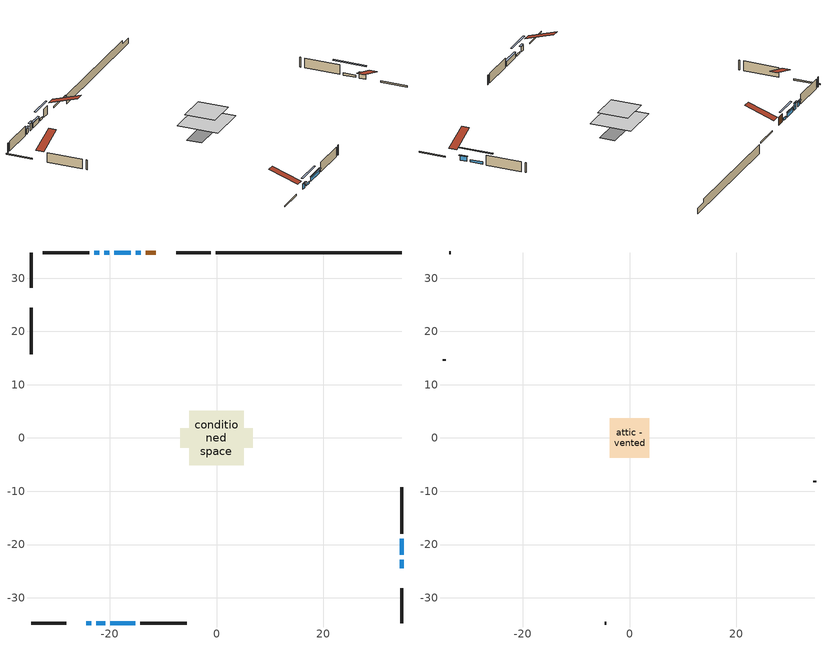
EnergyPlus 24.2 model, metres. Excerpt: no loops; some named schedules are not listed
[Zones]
conditioned space
 floor adiabatic (AdiabaticFloorConstruction): -5.08,-5.08 -5.08,5.08 5.08,5.08 5.08,-5.08 z0.56
 floor foundation (Slab1 construction): -6.85,-1.86 -6.85,1.86 6.85,1.86 6.85,-1.86 z-1.69
 wall outside (RimJoist1 construction): -1.06,34.72 -7.59,34.72 / -34.72,-34.72 -28.19,-34.72 / -34.72,34.72 -34.72,28.19 / 34.72,-34.72 34.72,-28.19 z0.56:0.86
 wall outside (AdiabaticWallConstruction 1): -11.36,34.72 -13.3,34.72 z0.56:2.59
 wall outside (AdiabaticWallConstruction): 34.72,-24.42 34.72,-22.84 / -16.07,34.72 -19.22,34.72 / -19.97,-34.72 -15.24,-34.72 z0.56:1.68; -24.42,-34.72 -23.5,-34.72 / -21.99,34.72 -22.96,34.72 z0.56:1.78; 34.72,-21.91 34.72,-18.86 z0.56:1.15; -14.22,34.72 -15.14,34.72 z0.56:1.17; -22.57,-34.72 -20.89,-34.72 z0.56:1.04; -20.15,34.72 -21.07,34.72 z0.56:2.24
 wall outside (Wall1 construction): -23.89,34.72 -32.59,34.72 / -14.31,-34.72 -5.61,-34.72 / -34.72,24.42 -34.72,15.71 / 34.72,-17.94 34.72,-9.23 z0.56:3
 wall foundation (FoundationWall1 construction): -0.13,34.72,-1.69 -0.13,34.72,0.56 31.24,34.72,0.56 31.24,34.72,-0.34 34.72,34.72,-0.34 34.72,34.72,-1.69
 window (WindowConstruction): 34.72,-24.42 34.72,-22.84 z0.56:1.68
 window (WindowConstruction 5): -24.42,-34.72 -23.5,-34.72 z0.56:1.78
 window (WindowConstruction 6): 34.72,-21.91 34.72,-18.86 z0.56:1.15
 window (WindowConstruction 7): -14.23,34.72 -15.14,34.72 z0.56:1.17
 window (WindowConstruction 8): -22.57,-34.72 -20.9,-34.72 z0.56:1.04
 window (WindowConstruction 1): -16.07,34.72 -19.22,34.72 z0.56:1.68
 window (WindowConstruction 2): -20.15,34.72 -21.06,34.72 z0.56:2.24
 window (WindowConstruction 3): -21.99,34.72 -22.96,34.72 z0.56:1.78
 window (WindowConstruction 4): -19.97,-34.72 -15.24,-34.72 z0.56:1.68
 door (Door): -11.36,34.72 -13.3,34.72 z0.56:2.59
 ceiling adiabatic (AdiabaticFloorConstruction): 5.08,-5.08 5.08,5.08 -5.08,5.08 -5.08,-5.08 z0.56
attic - vented
 floor to conditioned space (Floor1 construction Reversed): -3.73,-3.73 -3.73,3.73 3.73,3.73 3.73,-3.73 z3
 wall outside (Wall2 construction): -33.52,34.72 -33.79,34.72 / -4.68,-34.72 -4.41,-34.72 / -34.72,14.78 -34.72,14.51 / 34.72,-8.3 34.72,-8.03 z0.56:3
 roof outside (Roof1 construction): -10.43,34.72,3 -10.43,27.46,5.42 -8.52,27.46,5.42 -8.52,34.72,3; -25.35,-34.72,3 -25.35,-27.46,5.42 -27.26,-27.46,5.42 -27.26,-34.72,3; -34.72,25.35,3 -27.46,25.35,5.42 -27.46,27.26,5.42 -34.72,27.26,3; 34.72,-25.35,3 27.46,-25.35,5.42 27.46,-27.26,5.42 34.72,-27.26,3
shading: 34.72,-22.64 34.72,-24.62 35.13,-24.62 35.13,-22.64 z1.88; -23.3,-34.72 -24.62,-34.72 -24.62,-35.13 -23.3,-35.13 z1.98; 34.72,-16.2 34.72,-24.57 35.13,-24.57 35.13,-16.2 z3.81; -17.8,34.72 -11.57,34.72 -11.57,35.13 -17.8,35.13 z3.83; -18.23,-34.72 -25.23,-34.72 -25.23,-35.13 -18.23,-35.13 z3.7; -19.42,34.72 -15.87,34.72 -15.87,35.13 -19.42,35.13 z1.88; -21.27,34.72 -19.95,34.72 -19.95,35.13 -21.27,35.13 z2.44; -23.16,34.72 -21.79,34.72 -21.79,35.13 -23.16,35.13 z1.98; -15.04,-34.72 -20.17,-34.72 -20.17,-35.13 -15.04,-35.13 z1.88
[Building]
Building 1: Terrain=Suburbs
[Site:Location]
Toronto Intl AP_ON: Latitude {deg}=43.68; Longitude {deg}=-79.63; Time Zone {hr}=-5; Elevation {m}=173; Keep Site Location Information=Yes
[Site:GroundTemperature:Shallow]
4.59119, 2.66285, 2.50842, 3.42352, 7.09712, 10.7536, 13.9236, 15.9317, 16.1023, 14.4691, 11.3799, 7.83558
[Site:WaterMainsTemperature]
Calculation Method=Schedule; Temperature Schedule=mains temperature schedule
[Material] Roughness=Rough; Thermal Absorptance=0.9
Name | Thickness {m} | Conductivity {W/m-K} | Density {kg/m3} | Specific Heat {J/kg-K} | Solar Absorptance | Visible Absorptance
asphalt or fiberglass shingles | 0.00635 | 0.162714 | 1121.4 | 1465.45 | 0.4 | 0.4
ceiling loosefill ins | 0.0846667 | 0.0480833 | 16.02 | 1046.75 | 0.7 | 0.7
ceiling stud and cavity | 0.1397 | 0.110497 | 65.682 | 1177.47 | 0.7 | 0.7
concrete 4.0 in. | 0.1016 | 1.803125 | 2242.8 | 837.4 | 0.7 | 0.7
concrete 8.0 in. | 0.2032 | 1.803125 | 2242.8 | 837.4 | 0.7 | 0.7
door material | 0.04445 | 0.188738 | 512.64 | 1214.23 | 0.7 | 0.7
exterior vertical ins | 0.0681182 | 0.029427 | 32.04 | 1214.23 | 0.7 | 0.7
floor covering | 0.0127 | 0.0433444 | 54.468 | 1339.84 | 0.6 | 0.6
floor rigid ins; wall rigid ins | 0.512978 | 0.029427 | 32.04 | 1214.23 | 0.7 | 0.7
floor stud and cavity | 0.1397 | 1.75129 | 37.0049 | 1207.88 | 0.7 | 0.7
furniture material conditioned space 1 | 0.1524 | 0.115458 | 640.8 | 1214.23 | 0.6 | 0.6
gypsum board | 0.0127 | 0.160291 | 801 | 837.4 | 0.6 | 0.6
gypsum board 1 | 0.0127 | 0.160291 | 801 | 837.4 | 0.7 | 0.7
osb sheathing 0.5 in. | 0.0127 | 0.115458 | 512.64 | 1214.23 | 0.7 | 0.7
osb sheathing 0.75 in. | 0.01905 | 0.115458 | 512.64 | 1214.23 | 0.7 | 0.7
osb sheathing 2.0 in. | 0.0508 | 0.115458 | 512.64 | 1214.23 | 0.7 | 0.7
rim joist stud and cavity | 0.0508 | 0.0499498 | 125.044 | 1163.47 | 0.6 | 0.6
wall stud and cavity | 0.1397 | 0.110193 | 139.0536 | 1170.24 | 0.7 | 0.7
wall stud and cavity 1 | 0.0889 | 6.9971 | 50.32683 | 1063.81 | 0.6 | 0.6
wall stud and cavity 2 | 0.0889 | 0.380278 | 52.3479 | 1209.89 | 0.7 | 0.7
wall stud and cavity 3 | 0.0889 | 0.391764 | 83.0341 | 1211.67 | 0.7 | 0.7
wood siding | 0.0254 | 0.102417 | 544.68 | 1172.36 | 0.4 | 0.4
wood siding 1 | 0.00254 | 0.102417 | 544.68 | 1172.36 | 0.4 | 0.4
wood siding 2; wood siding 3; wood siding 4 | 0.0254 | 0.102417 | 544.68 | 1172.36 | 0.7 | 0.7
[WindowMaterial:SimpleGlazingSystem]
Name | U-Factor {W/m2-K} | Solar Heat Gain Coefficient
WindowMaterial | 3.30005 | 0.67
WindowMaterial 1 | 3.31425 | 0.6
WindowMaterial 2 | 3.30346 | 0.65
WindowMaterial 3 | 3.30914 | 0.63
WindowMaterial 4 | 5.01992 | 0.62
WindowMaterial 5 | 3.30687 | 0.58
[Construction]
AdiabaticFloorConstruction: floor stud and cavity, floor rigid ins, osb sheathing 0.75 in., floor covering
AdiabaticWallConstruction: wood siding 3, wall rigid ins, wall stud and cavity 2, gypsum board
AdiabaticWallConstruction 1: wood siding 4, wall rigid ins, wall stud and cavity 2, gypsum board
Door: door material
Floor1 construction Reversed: gypsum board, ceiling stud and cavity, ceiling loosefill ins
FoundationWall1 construction: concrete 8.0 in., gypsum board 1
furniture construction conditioned space 1: furniture material conditioned space 1
PartitionWallConstruction: gypsum board, wall stud and cavity 3, gypsum board
RimJoist1 construction: wood siding 2, osb sheathing 2.0 in., rim joist stud and cavity
Roof1 construction: asphalt or fiberglass shingles
Slab1 construction: concrete 4.0 in.
Wall1 construction: wood siding, osb sheathing 0.5 in., wall stud and cavity, gypsum board
Wall2 construction: wood siding 1, wall stud and cavity 1
WindowConstruction; WindowConstruction 1; WindowConstruction 4: WindowMaterial
WindowConstruction 2: WindowMaterial 1
WindowConstruction 3; WindowConstruction 5: WindowMaterial 2
WindowConstruction 6: WindowMaterial 3
WindowConstruction 7: WindowMaterial 4
WindowConstruction 8: WindowMaterial 5
[Zone] Multiplier=1; Part of Total Floor Area=Yes
Name | Volume {m3}
attic - vented | 21.8269
conditioned space | 357.2
[Space]
Name | Zone | Volume {m3}
attic - vented 1 | attic - vented | 21.8269
conditioned space 1 | conditioned space | 357.2
[ZoneInfiltration:EffectiveLeakageArea]
infil attic - vented 1: Zone or Space=attic - vented 1; Schedule=Always On Discrete; Effective Air Leakage Area {cm2}=2299.03; Stack Coefficient=0.000337847; Wind Coefficient=1.24188e-05
[ZoneMixing]
whole house fan mix: Zone or Space=attic - vented; Schedule=Always On Continuous; Design Flow Rate Calculation Method=Flow/Zone; Design Flow Rate {m3/s}=0; Source Zone or Space=conditioned space
[SurfaceProperty:ExposedFoundationPerimeter]
Slab1: Exposed Perimeter Calculation Method=TotalExposedPerimeter; Total Exposed Perimeter {m}=34.85
[InternalMass] Zone or ZoneList=conditioned space; Space or SpaceList=conditioned space 1
Name | Construction | Surface Area {m2}
furniture mass conditioned space 1 | furniture construction conditioned space 1 | 61.7203
partition wall mass | PartitionWallConstruction | 154.301
[Lights]
interior lighting: Zone or ZoneList or Space or SpaceList=conditioned space 1; Schedule=interior lighting schedule; Design Level Calculation Method=LightingLevel; Lighting Level {W}=343.2; Return Air Fraction=0; Fraction Radiant=0.6; Fraction Visible=0.2; Fraction Replaceable=1
[People]
occupants: Zone or ZoneList or Space or SpaceList=conditioned space 1; Number of People Schedule=occupants schedule; Number of People Calculation Method=People; Number of People=3; Fraction Radiant=0.314171; Sensible Heat Fraction=0.56303; Activity Level Schedule=occupants activity schedule; Carbon Dioxide Generation Rate {m3/s-W}=0; Enable ASHRAE 55 Comfort Warnings=No; Mean Radiant Temperature Calculation Type=EnclosureAveraged
[ElectricEquipment] Zone or ZoneList or Space or SpaceList=conditioned space 1; Design Level Calculation Method=EquipmentLevel
Name | Schedule | Design Level {W} | Fraction Latent | Fraction Radiant | Fraction Lost
clothes dryer | clothes dryer schedule | 140.772 | 0.015 | 0.081 | 0.85
clothes washer | clothes washer schedule | 32.1985 | 0.03 | 0.162 | 0.7
cooking range | cooking range schedule | 215.147 | 0.08 | 0.432 | 0.2
dishwasher | dishwasher schedule | 66.8632 | 0.3 | 0.18 | 0.4
fridge | fridge schedule | 72.9452 | 0 | 0.6 | 0
mech vent house fan | mech vent house fan schedule | 0 | 0 | 0 | 1
mech vent house fan cfis | mech vent house fan cfis schedule | 0 | 0 | 0 | 0
misc plug loads | misc plug loads schedule | 494.7 | 0.045 | 0.513 | 0.1
whole house fan | Always On Discrete | 0 | 0 | 0 | 1
[OtherEquipment] Zone or ZoneList or Space or SpaceList=conditioned space 1; Design Level Calculation Method=EquipmentLevel
Name | Fuel Type | Schedule | Design Level {W} | Fraction Latent | Fraction Radiant | Fraction Lost
clothes dryer 1 | Electricity | clothes dryer schedule | 0 | 0.015 | 0.081 | 0.85
cooking range 1 | Electricity | cooking range schedule | 0 | 0.08 | 0.432 | 0.2
general water use latent | None | general water use schedule | 62.594 | 1 | 0 | 0
general water use sensible | None | general water use schedule | -61.6891 | 0 | 0.6 | 0
mech vent house fan latent load | None | Always On Discrete | 0 | 1 | 0 | 0
mech vent house fan sensible load | None | Always On Discrete | 0 | 0 | 0 | 0
water heater energy adjustment1 | NaturalGas | Always On Discrete | 0.01 | 0 | 0 | 1
[ZoneInfiltration:DesignFlowRate] Zone or ZoneList or Space or SpaceList=conditioned space 1; Schedule=Always On Discrete; Design Flow Rate Calculation Method=Flow/Zone; Design Flow Rate {m3/s}=0
infil flow; natural vent flow; whole house fan flow
[AvailabilityManager:Scheduled]
central ac and furnace airloop Availability Manager: Schedule=Always On Discrete
[Foundation:Kiva]
Foundation Kiva 1: Initial Indoor Air Temperature {C}=18; Wall Height Above Grade {m}=0.560009; Wall Depth Below Slab {m}=0.2032; Custom Block Material Name 1=exterior vertical ins; Custom Block Depth 1 {m}=2.25; Custom Block X Position 1 {m}=0.2159; Custom Block Z Position 1 {m}=0
[Foundation:Kiva:Settings]
Soil Conductivity {W/m-K}=0.849921; Soil Density {kg/m3}=1842.3; Soil Specific Heat {J/kg-K}=418.7; Ground Solar Absorptivity=0.9; Ground Thermal Absorptivity=0.9; Ground Surface Roughness {m}=0.03; Far-Field Width {m}=40; Deep-Ground Boundary Condition=ZeroFlux; Deep-Ground Depth {m}=40; Minimum Cell Dimension {m}=0.2; Maximum Cell Growth Coefficient=3; Simulation Timestep=Timestep
[Exterior:Lights]
exterior lighting: Schedule=exterior lighting schedule; Design Level {W}=75.6
[EnergyManagementSystem:GlobalVariable]
central_ac_and_furnace_airloop_Fan_RTF
infil_program_Qfan
infil_program_Qinf
natural_vent_program_Qnv
natural_vent_program_Qwhf
[EnergyManagementSystem:Sensor]
Name | Output:Variable or Output:Meter Index Key | Output:Variable or Output:Meter
airflow_gain | infil flow | Infiltration Sensible Heat Gain Energy
airflow_gain_1 | natural vent flow | Infiltration Sensible Heat Gain Energy
airflow_gain_2 | whole house fan flow | Infiltration Sensible Heat Gain Energy
airflow_loss | infil flow | Infiltration Sensible Heat Loss Energy
airflow_loss_1 | natural vent flow | Infiltration Sensible Heat Loss Energy
airflow_loss_2 | whole house fan flow | Infiltration Sensible Heat Loss Energy
clg_load_cond |  | Cooling:EnergyTransfer:Zone:CONDITIONED SPACE
clg_sp_s; clg_sp_s_1 | cooling setpoint | Schedule Value
clothes_dryer_exhaust_0_sch_s | clothes dryer exhaust 0 schedule | Schedule Value
cool_season | cooling season schedule | Schedule Value
htg_load_cond |  | Heating:EnergyTransfer:Zone:CONDITIONED SPACE
htg_sp_s; htg_sp_s_1 | heating setpoint | Schedule Value
ig_ee_conv | clothes dryer | Electric Equipment Convective Heating Energy
ig_ee_conv_2 | cooking range | Electric Equipment Convective Heating Energy
ig_ee_conv_4 | fridge | Electric Equipment Convective Heating Energy
ig_ee_conv_5 | misc plug loads | Electric Equipment Convective Heating Energy
ig_ee_conv_6 | whole house fan | Electric Equipment Convective Heating Energy
ig_ee_rad | clothes dryer | Electric Equipment Radiant Heating Energy
ig_ee_rad_2 | cooking range | Electric Equipment Radiant Heating Energy
ig_ee_rad_4 | fridge | Electric Equipment Radiant Heating Energy
ig_ee_rad_5 | misc plug loads | Electric Equipment Radiant Heating Energy
ig_ee_rad_6 | whole house fan | Electric Equipment Radiant Heating Energy
ig_lgt_conv | interior lighting | Lights Convective Heating Energy
ig_lgt_rad | interior lighting | Lights Radiant Heating Energy
ig_lgt_vis | interior lighting | Lights Visible Radiation Heating Energy
ig_oe_conv | clothes dryer 1 | Other Equipment Convective Heating Energy
ig_oe_conv_1 | cooking range 1 | Other Equipment Convective Heating Energy
ig_oe_conv_2 | general water use latent | Other Equipment Convective Heating Energy
ig_oe_conv_3 | general water use sensible | Other Equipment Convective Heating Energy
ig_oe_conv_4 | water heater energy adjustment1 | Other Equipment Convective Heating Energy
ig_oe_rad | clothes dryer 1 | Other Equipment Radiant Heating Energy
ig_oe_rad_1 | cooking range 1 | Other Equipment Radiant Heating Energy
ig_oe_rad_2 | general water use latent | Other Equipment Radiant Heating Energy
ig_oe_rad_3 | general water use sensible | Other Equipment Radiant Heating Energy
ig_oe_rad_4 | water heater energy adjustment1 | Other Equipment Radiant Heating Energy
ig_ppl_conv | occupants | People Convective Heating Energy
ig_ppl_rad | occupants | People Radiant Heating Energy
im_conv | furniture mass conditioned space 1 | Surface Inside Face Convection Heat Gain Energy
im_conv_1 | partition wall mass | Surface Inside Face Convection Heat Gain Energy
im_ig | furniture mass conditioned space 1 | Surface Inside Face Internal Gains Radiation Heat Gain Energy
im_ig_1 | partition wall mass | Surface Inside Face Internal Gains Radiation Heat Gain Energy
im_lgt | furniture mass conditioned space 1 | Surface Inside Face Lights Radiation Heat Gain Energy
im_lgt_1 | partition wall mass | Surface Inside Face Lights Radiation Heat Gain Energy
im_sol | furniture mass conditioned space 1 | Surface Inside Face Solar Radiation Heat Gain Energy
im_sol_1 | partition wall mass | Surface Inside Face Solar Radiation Heat Gain Energy
im_surf | furniture mass conditioned space 1 | Surface Inside Face Net Surface Thermal Radiation Heat Gain Energy
im_surf_1 | partition wall mass | Surface Inside Face Net Surface Thermal Radiation Heat Gain Energy
mv_conv | mech vent house fan | Electric Equipment Convective Heating Energy
mv_conv_1 | mech vent house fan cfis | Electric Equipment Convective Heating Energy
mv_conv_2 | mech vent house fan latent load | Other Equipment Convective Heating Energy
mv_conv_3 | mech vent house fan sensible load | Other Equipment Convective Heating Energy
mv_rad | mech vent house fan | Electric Equipment Radiant Heating Energy
mv_rad_1 | mech vent house fan cfis | Electric Equipment Radiant Heating Energy
mv_rad_2 | mech vent house fan latent load | Other Equipment Radiant Heating Energy
mv_rad_3 | mech vent house fan sensible load | Other Equipment Radiant Heating Energy
natural_vent_s | natural vent schedule | Schedule Value
out_pb_s |  | Site Outdoor Air Barometric Pressure
out_wt_s |  | Site Outdoor Air Humidity Ratio
site_vw_s |  | Site Wind Speed
ss_back_out | Window1 | Surface Window Shortwave from Zone Back Out Window Heat Transfer Rate
ss_back_out_1 | Window10 | Surface Window Shortwave from Zone Back Out Window Heat Transfer Rate
ss_back_out_2 | Window11 | Surface Window Shortwave from Zone Back Out Window Heat Transfer Rate
ss_back_out_3 | Window13 | Surface Window Shortwave from Zone Back Out Window Heat Transfer Rate
ss_back_out_4 | Window15 | Surface Window Shortwave from Zone Back Out Window Heat Transfer Rate
ss_back_out_5 | Window2 | Surface Window Shortwave from Zone Back Out Window Heat Transfer Rate
ss_back_out_6 | Window4 | Surface Window Shortwave from Zone Back Out Window Heat Transfer Rate
ss_back_out_7 | Window6 | Surface Window Shortwave from Zone Back Out Window Heat Transfer Rate
ss_back_out_8 | Window7 | Surface Window Shortwave from Zone Back Out Window Heat Transfer Rate
ss_conv | Door1 | Surface Inside Face Convection Heat Gain Energy
ss_conv_1 | Window1 | Surface Inside Face Convection Heat Gain Energy
ss_conv_2 | Window10 | Surface Inside Face Convection Heat Gain Energy
ss_conv_3 | Window11 | Surface Inside Face Convection Heat Gain Energy
ss_conv_4 | Window13 | Surface Inside Face Convection Heat Gain Energy
ss_conv_5 | Window15 | Surface Inside Face Convection Heat Gain Energy
ss_conv_6 | Window2 | Surface Inside Face Convection Heat Gain Energy
ss_conv_7 | Window4 | Surface Inside Face Convection Heat Gain Energy
ss_conv_8 | Window6 | Surface Inside Face Convection Heat Gain Energy
ss_conv_9 | Window7 | Surface Inside Face Convection Heat Gain Energy
ss_ig | Door1 | Surface Inside Face Internal Gains Radiation Heat Gain Energy
ss_ig_1 | Window1 | Surface Inside Face Internal Gains Radiation Heat Gain Energy
ss_ig_2 | Window10 | Surface Inside Face Internal Gains Radiation Heat Gain Energy
ss_ig_3 | Window11 | Surface Inside Face Internal Gains Radiation Heat Gain Energy
ss_ig_4 | Window13 | Surface Inside Face Internal Gains Radiation Heat Gain Energy
ss_ig_5 | Window15 | Surface Inside Face Internal Gains Radiation Heat Gain Energy
ss_ig_6 | Window2 | Surface Inside Face Internal Gains Radiation Heat Gain Energy
ss_ig_7 | Window4 | Surface Inside Face Internal Gains Radiation Heat Gain Energy
ss_ig_8 | Window6 | Surface Inside Face Internal Gains Radiation Heat Gain Energy
ss_ig_9 | Window7 | Surface Inside Face Internal Gains Radiation Heat Gain Energy
ss_lgt | Door1 | Surface Inside Face Lights Radiation Heat Gain Energy
ss_sol | Door1 | Surface Inside Face Solar Radiation Heat Gain Energy
ss_surf | Door1 | Surface Inside Face Net Surface Thermal Radiation Heat Gain Energy
ss_surf_1 | Window1 | Surface Inside Face Net Surface Thermal Radiation Heat Gain Energy
ss_surf_2 | Window10 | Surface Inside Face Net Surface Thermal Radiation Heat Gain Energy
ss_surf_3 | Window11 | Surface Inside Face Net Surface Thermal Radiation Heat Gain Energy
ss_surf_4 | Window13 | Surface Inside Face Net Surface Thermal Radiation Heat Gain Energy
ss_surf_5 | Window15 | Surface Inside Face Net Surface Thermal Radiation Heat Gain Energy
ss_surf_6 | Window2 | Surface Inside Face Net Surface Thermal Radiation Heat Gain Energy
ss_surf_7 | Window4 | Surface Inside Face Net Surface Thermal Radiation Heat Gain Energy
ss_surf_8 | Window6 | Surface Inside Face Net Surface Thermal Radiation Heat Gain Energy
ss_surf_9 | Window7 | Surface Inside Face Net Surface Thermal Radiation Heat Gain Energy
ss_trans_in | Window1 | Surface Window Transmitted Solar Radiation Rate
ss_trans_in_1 | Window10 | Surface Window Transmitted Solar Radiation Rate
ss_trans_in_2 | Window11 | Surface Window Transmitted Solar Radiation Rate
ss_trans_in_3 | Window13 | Surface Window Transmitted Solar Radiation Rate
ss_trans_in_4 | Window15 | Surface Window Transmitted Solar Radiation Rate
ss_trans_in_5 | Window2 | Surface Window Transmitted Solar Radiation Rate
ss_trans_in_6 | Window4 | Surface Window Transmitted Solar Radiation Rate
ss_trans_in_7 | Window6 | Surface Window Transmitted Solar Radiation Rate
ss_trans_in_8 | Window7 | Surface Window Transmitted Solar Radiation Rate
ss_trans_out | Window1 | Surface Inside Face Initial Transmitted Diffuse Transmitted Out Window Solar Radiation Rate
ss_trans_out_1 | Window10 | Surface Inside Face Initial Transmitted Diffuse Transmitted Out Window Solar Radiation Rate
ss_trans_out_2 | Window11 | Surface Inside Face Initial Transmitted Diffuse Transmitted Out Window Solar Radiation Rate
ss_trans_out_3 | Window13 | Surface Inside Face Initial Transmitted Diffuse Transmitted Out Window Solar Radiation Rate
ss_trans_out_4 | Window15 | Surface Inside Face Initial Transmitted Diffuse Transmitted Out Window Solar Radiation Rate
ss_trans_out_5 | Window2 | Surface Inside Face Initial Transmitted Diffuse Transmitted Out Window Solar Radiation Rate
ss_trans_out_6 | Window4 | Surface Inside Face Initial Transmitted Diffuse Transmitted Out Window Solar Radiation Rate
ss_trans_out_7 | Window6 | Surface Inside Face Initial Transmitted Diffuse Transmitted Out Window Solar Radiation Rate
ss_trans_out_8 | Window7 | Surface Inside Face Initial Transmitted Diffuse Transmitted Out Window Solar Radiation Rate
s_conv | Floor1 | Surface Inside Face Convection Heat Gain Energy
s_conv_1 | FoundationWall1 | Surface Inside Face Convection Heat Gain Energy
s_conv_10 | Wall1:180 | Surface Inside Face Convection Heat Gain Energy
s_conv_11 | Wall1:270 | Surface Inside Face Convection Heat Gain Energy
s_conv_12 | Wall1:90 | Surface Inside Face Convection Heat Gain Energy
s_conv_2 | inferred conditioned ceiling | Surface Inside Face Convection Heat Gain Energy
s_conv_3 | inferred conditioned floor | Surface Inside Face Convection Heat Gain Energy
s_conv_4 | RimJoist1:0 | Surface Inside Face Convection Heat Gain Energy
s_conv_5 | RimJoist1:180 | Surface Inside Face Convection Heat Gain Energy
s_conv_6 | RimJoist1:270 | Surface Inside Face Convection Heat Gain Energy
s_conv_7 | RimJoist1:90 | Surface Inside Face Convection Heat Gain Energy
s_conv_8 | Slab1 | Surface Inside Face Convection Heat Gain Energy
s_conv_9 | Wall1:0 | Surface Inside Face Convection Heat Gain Energy
s_ig | Floor1 | Surface Inside Face Internal Gains Radiation Heat Gain Energy
s_ig_1 | FoundationWall1 | Surface Inside Face Internal Gains Radiation Heat Gain Energy
s_ig_10 | Wall1:180 | Surface Inside Face Internal Gains Radiation Heat Gain Energy
s_ig_11 | Wall1:270 | Surface Inside Face Internal Gains Radiation Heat Gain Energy
s_ig_12 | Wall1:90 | Surface Inside Face Internal Gains Radiation Heat Gain Energy
s_ig_2 | inferred conditioned ceiling | Surface Inside Face Internal Gains Radiation Heat Gain Energy
s_ig_3 | inferred conditioned floor | Surface Inside Face Internal Gains Radiation Heat Gain Energy
s_ig_4 | RimJoist1:0 | Surface Inside Face Internal Gains Radiation Heat Gain Energy
s_ig_5 | RimJoist1:180 | Surface Inside Face Internal Gains Radiation Heat Gain Energy
s_ig_6 | RimJoist1:270 | Surface Inside Face Internal Gains Radiation Heat Gain Energy
s_ig_7 | RimJoist1:90 | Surface Inside Face Internal Gains Radiation Heat Gain Energy
s_ig_8 | Slab1 | Surface Inside Face Internal Gains Radiation Heat Gain Energy
s_ig_9 | Wall1:0 | Surface Inside Face Internal Gains Radiation Heat Gain Energy
s_lgt | Floor1 | Surface Inside Face Lights Radiation Heat Gain Energy
s_lgt_1 | FoundationWall1 | Surface Inside Face Lights Radiation Heat Gain Energy
s_lgt_10 | Wall1:180 | Surface Inside Face Lights Radiation Heat Gain Energy
s_lgt_11 | Wall1:270 | Surface Inside Face Lights Radiation Heat Gain Energy
s_lgt_12 | Wall1:90 | Surface Inside Face Lights Radiation Heat Gain Energy
s_lgt_2 | inferred conditioned ceiling | Surface Inside Face Lights Radiation Heat Gain Energy
s_lgt_3 | inferred conditioned floor | Surface Inside Face Lights Radiation Heat Gain Energy
s_lgt_4 | RimJoist1:0 | Surface Inside Face Lights Radiation Heat Gain Energy
s_lgt_5 | RimJoist1:180 | Surface Inside Face Lights Radiation Heat Gain Energy
s_lgt_6 | RimJoist1:270 | Surface Inside Face Lights Radiation Heat Gain Energy
s_lgt_7 | RimJoist1:90 | Surface Inside Face Lights Radiation Heat Gain Energy
s_lgt_8 | Slab1 | Surface Inside Face Lights Radiation Heat Gain Energy
s_lgt_9 | Wall1:0 | Surface Inside Face Lights Radiation Heat Gain Energy
s_sol | Floor1 | Surface Inside Face Solar Radiation Heat Gain Energy
s_sol_1 | FoundationWall1 | Surface Inside Face Solar Radiation Heat Gain Energy
s_sol_10 | Wall1:180 | Surface Inside Face Solar Radiation Heat Gain Energy
s_sol_11 | Wall1:270 | Surface Inside Face Solar Radiation Heat Gain Energy
s_sol_12 | Wall1:90 | Surface Inside Face Solar Radiation Heat Gain Energy
s_sol_2 | inferred conditioned ceiling | Surface Inside Face Solar Radiation Heat Gain Energy
s_sol_3 | inferred conditioned floor | Surface Inside Face Solar Radiation Heat Gain Energy
s_sol_4 | RimJoist1:0 | Surface Inside Face Solar Radiation Heat Gain Energy
s_sol_5 | RimJoist1:180 | Surface Inside Face Solar Radiation Heat Gain Energy
s_sol_6 | RimJoist1:270 | Surface Inside Face Solar Radiation Heat Gain Energy
